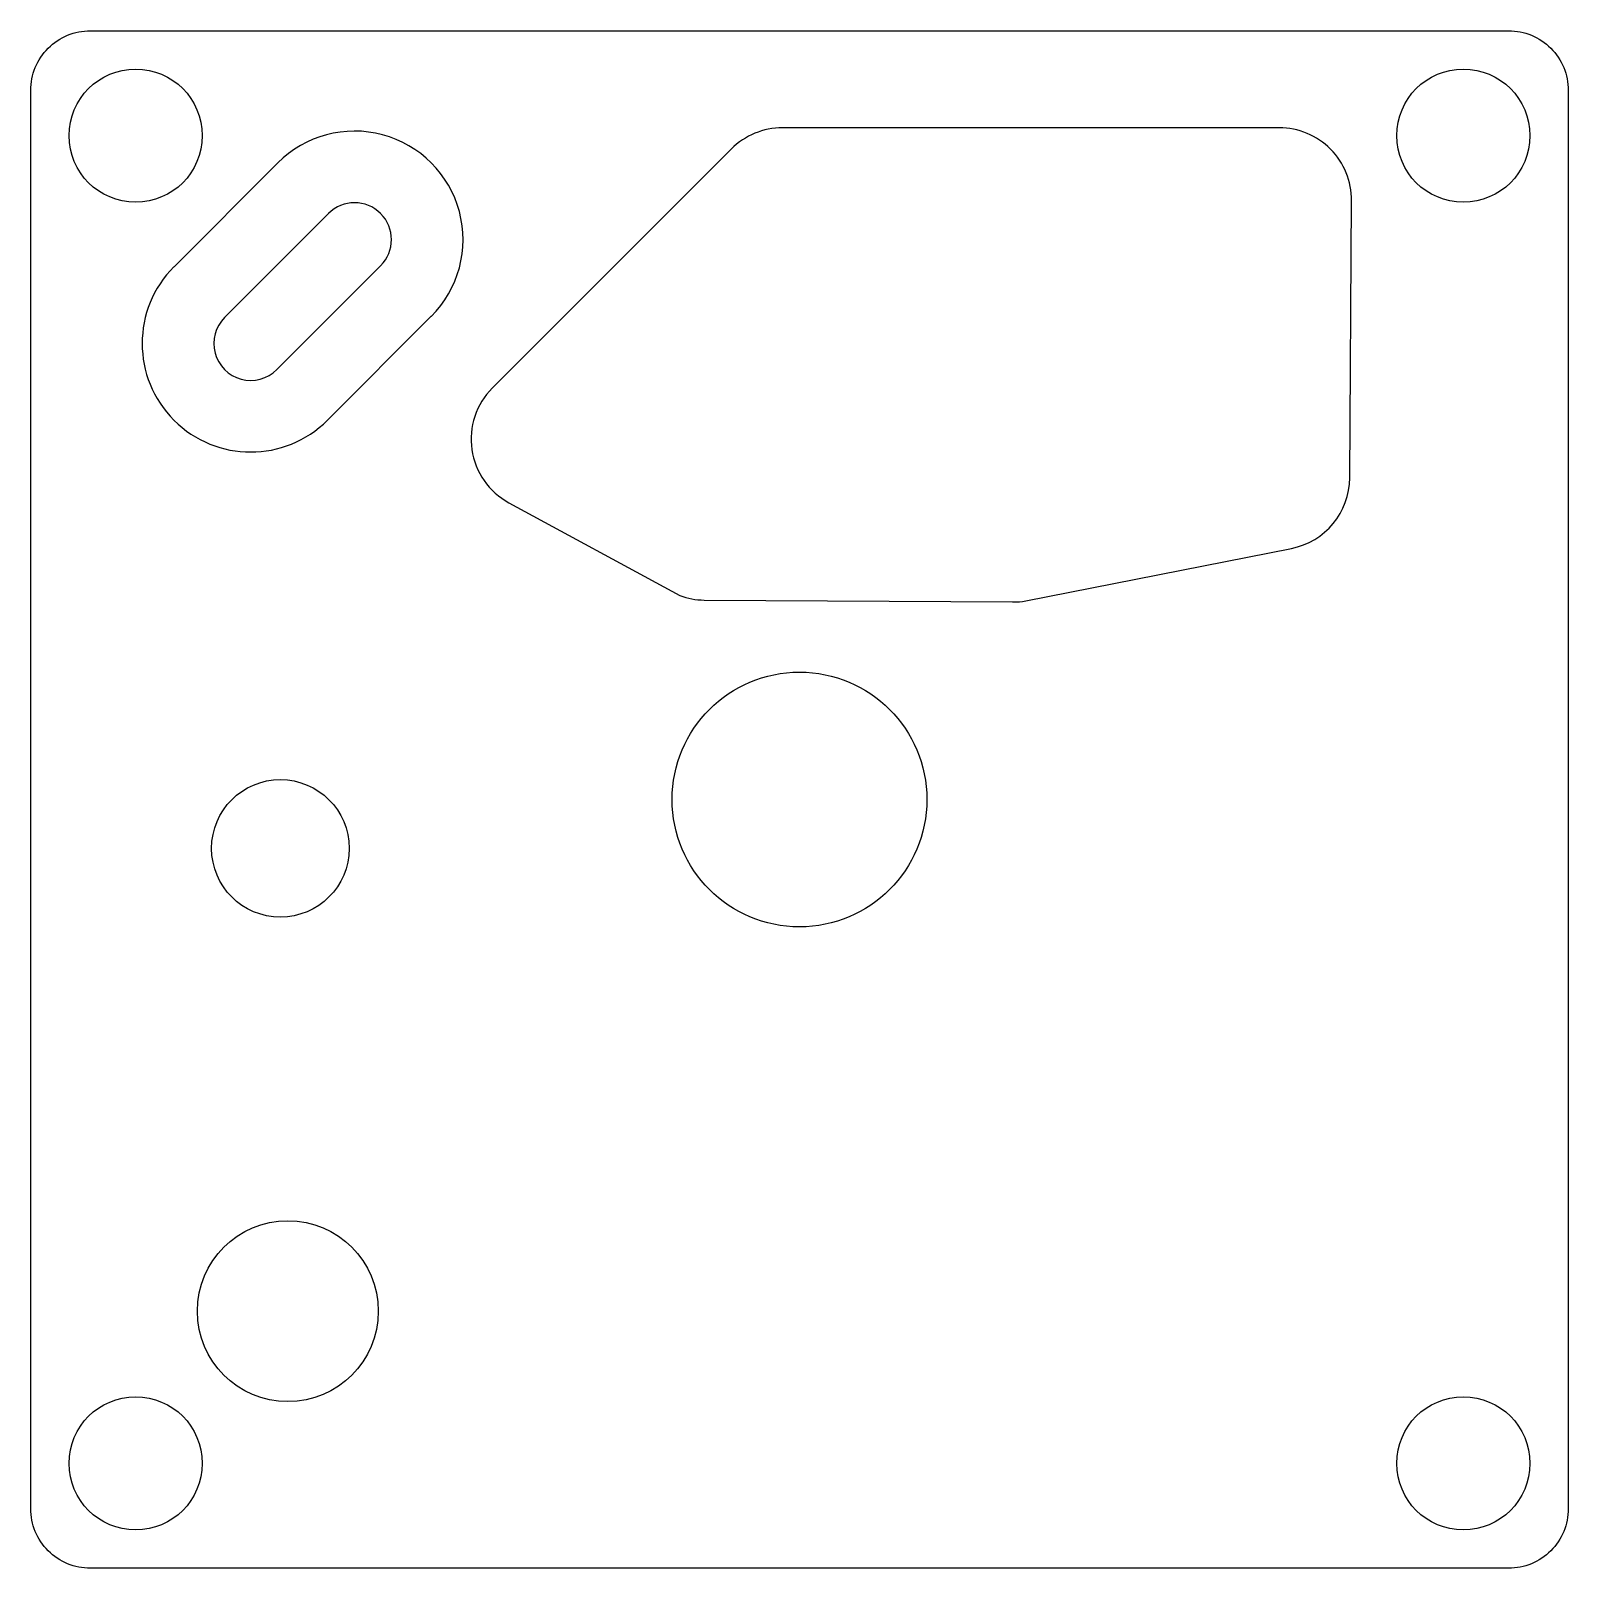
# Model space of a CAD drawing. Header units: millimetres. Extents: x -106 to 106, y -106 to 106.
import ezdxf

# ---------------------------------------------------------------- set-up
doc = ezdxf.new("R2010")
doc.units = ezdxf.units.MM
doc.layers.get('0').update_dxf_attribs({"linetype": 'CONTINUOUS'})

msp = doc.modelspace()

# ---------------------------------------------------------------- linework, layer by layer
for p, q in [((-72.1, 87.99), (-86.45, 73.64)), ((-65.1, 80.99), (-79.45, 66.64)), ((-72.24, 59.43), (-57.89, 73.78)), ((-65.24, 52.43), (-50.89, 66.78))]:
    msp.add_line(p, q)
for points in [[(-98, 106.25), (98, 106.25, -0.414214), (106.25, 98), (106.25, -98, -0.414214), (98, -106.25), (-98, -106.25, -0.414214), (-106.25, -98), (-106.25, 98, -0.414214)], [(-2.35, 92.84, 0.19892), (-9.42, 89.91), (-42.46, 56.87, 0.501201), (-40.16, 41.01), (-16.55, 28.18, 0.086359), (-13.18, 27.57), (29.46, 27.3, 0.046451), (31.3, 27.46), (67.99, 34.7, 0.356387), (76.05, 44.45), (76.3, 82.77, 0.416101), (66.3, 92.84)]]:
    msp.add_lwpolyline(points, format="xyb", close=True)
for centre, radius in [((-91.75, 91.75), 9.2), ((91.75, 91.75), 9.2), ((0, 0), 17.6), ((-71.75, -6.75), 9.5), ((-70.72, -70.72), 12.5), ((-91.75, -91.75), 9.2), ((91.75, -91.75), 9.2)]:
    msp.add_circle(centre, radius)
for centre, radius, start, end in [((-61.5, 77.38), 15, -44.9985, 135.0016), ((-61.5, 77.38), 5.1, -44.9984, 135.0016), ((-75.85, 63.03), 15, 135.0016, 315.0014), ((-75.85, 63.03), 5.1, 135.0016, 315.0016)]:
    msp.add_arc(centre, radius, start, end)

doc.saveas('drawing.dxf')
